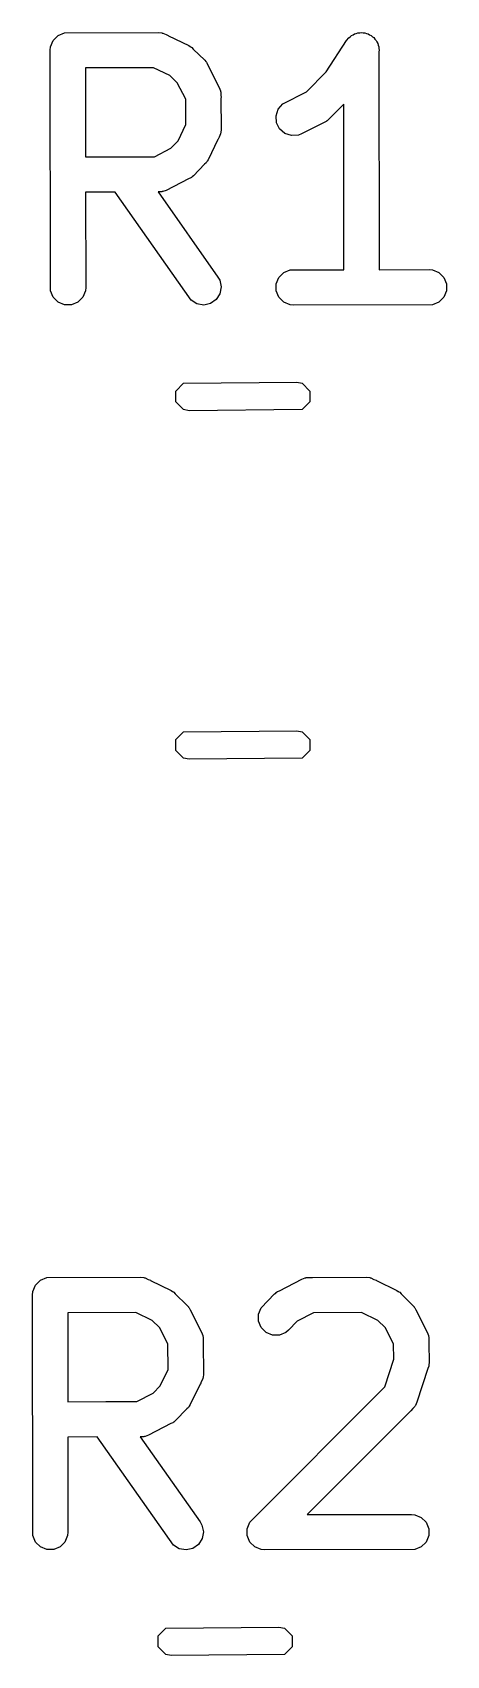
# Model space of a CAD drawing. Extents: x 92.4 to 145.1, y -113.9 to -57.5.
# Drawn here: x 103.27 to 105.02, y -88.58 to -81.73 of the extents above; entities that cross this region are included whole.
import ezdxf

# ---------------------------------------------------------------- set-up
doc = ezdxf.new("R2010")
doc.units = 0
doc.layers.add('BLACK', color=7, linetype='CONTINUOUS')

msp = doc.modelspace()

# ---------------------------------------------------------------- linework, layer by layer
at = {"layer": 'BLACK', "linetype": 'CONTINUOUS'}
for p, q in [((103.382737, -81.742459), (103.409773, -81.73126)), ((103.409773, -81.73126), (103.805357, -81.729819)), ((103.805357, -81.729819), (103.819989, -81.73126)), ((103.819989, -81.73126), (103.822478, -81.732291)), ((104.641007, -81.734101), (104.647868, -81.73126)), ((104.647868, -81.73126), (104.655216, -81.73126)), ((104.655216, -81.73126), (104.662421, -81.729819)), ((104.662421, -81.729819), (104.669705, -81.73126)), ((104.669705, -81.73126), (104.677132, -81.73126)), ((104.677132, -81.73126), (104.68392, -81.734072)), ((103.349405, -81.804819), (103.350846, -81.790187)), ((103.350846, -81.790187), (103.362045, -81.763151)), ((103.362045, -81.763151), (103.382737, -81.742459)), ((103.822478, -81.732291), (103.825166, -81.732482)), ((103.825166, -81.732482), (103.838159, -81.738786)), ((103.838159, -81.738786), (103.847025, -81.742459)), ((103.847025, -81.742459), (103.848247, -81.743681)), ((103.848247, -81.743681), (103.934136, -81.785356)), ((103.934136, -81.785356), (103.940435, -81.78932)), ((103.940435, -81.78932), (103.942263, -81.790078)), ((103.942263, -81.790078), (103.943433, -81.791208)), ((103.943433, -81.791208), (103.946579, -81.793188)), ((103.946579, -81.793188), (103.952211, -81.799682)), ((103.952211, -81.799682), (104.001247, -81.847024)), ((104.513354, -81.895534), (104.600096, -81.763216)), ((104.600096, -81.763216), (104.60013, -81.763173)), ((104.60013, -81.763173), (104.60014, -81.763151)), ((104.60014, -81.763151), (104.600191, -81.763099)), ((104.600191, -81.763099), (104.609412, -81.751841)), ((104.609412, -81.751841), (104.615581, -81.747709)), ((104.615581, -81.747709), (104.620832, -81.742459)), ((104.620832, -81.742459), (104.627621, -81.739646)), ((104.627621, -81.739646), (104.633727, -81.735558)), ((104.633727, -81.735558), (104.641007, -81.734101)), ((104.68392, -81.734072), (104.691129, -81.735498)), ((104.691129, -81.735498), (104.697308, -81.739617)), ((104.697308, -81.739617), (104.704168, -81.742459)), ((104.704168, -81.742459), (104.709361, -81.747652)), ((104.709361, -81.747652), (104.715478, -81.75173)), ((104.715478, -81.75173), (104.719611, -81.757902)), ((104.719611, -81.757902), (104.72486, -81.763151)), ((104.72486, -81.763151), (104.727671, -81.769938)), ((104.727671, -81.769938), (104.731761, -81.776045)), ((104.731761, -81.776045), (104.733217, -81.783326)), ((104.733217, -81.783326), (104.736059, -81.790187)), ((104.736059, -81.790187), (104.736069, -81.797587)), ((104.736069, -81.797587), (104.7375, -81.80474)), ((103.350846, -82.819451), (103.349405, -81.804819)), ((104.001247, -81.847024), (104.005965, -81.852773)), ((104.005965, -81.852773), (104.007464, -81.854073)), ((104.007464, -81.854073), (104.008191, -81.855486)), ((104.008191, -81.855486), (104.010574, -81.858389)), ((104.010574, -81.858389), (104.014223, -81.867199)), ((104.014223, -81.867199), (104.062915, -81.961754)), ((104.7375, -81.80474), (104.736089, -81.811868)), ((104.736089, -81.811868), (104.737394, -82.730337)), ((103.785424, -81.878503), (103.49809, -81.87955)), ((103.49809, -81.87955), (103.498623, -82.254745)), ((103.854191, -81.911871), (103.785424, -81.878503)), ((103.885518, -81.942115), (103.854191, -81.911871)), ((104.43062, -81.97988), (104.513354, -81.895534)), ((103.920976, -82.010972), (103.885518, -81.942115)), ((104.062915, -81.961754), (104.06817, -81.975485)), ((104.06817, -81.975485), (104.068361, -81.978174)), ((104.068361, -81.978174), (104.069392, -81.980663)), ((104.069392, -81.980663), (104.069518, -81.99446)), ((104.069518, -81.99446), (104.070244, -82.004675)), ((104.070244, -82.004675), (104.069628, -82.006521)), ((104.330802, -82.031283), (104.43062, -81.97988)), ((103.921961, -82.118604), (103.920976, -82.010972)), ((104.069628, -82.006521), (104.070833, -82.138152)), ((104.302375, -82.081152), (104.311629, -82.053391)), ((104.311629, -82.053391), (104.330802, -82.031283)), ((104.587822, -82.031958), (104.525057, -82.095947)), ((104.588814, -82.730702), (104.587822, -82.031958)), ((103.888781, -82.186985), (103.921961, -82.118604)), ((104.070833, -82.138152), (104.069392, -82.152784)), ((104.304449, -82.110342), (104.302375, -82.081152)), ((104.317536, -82.136517), (104.304449, -82.110342)), ((104.339644, -82.15569), (104.317536, -82.136517)), ((104.504883, -82.108922), (104.410327, -82.157615)), ((104.513692, -82.105274), (104.504883, -82.108922)), ((104.516594, -82.102891), (104.513692, -82.105274)), ((104.518008, -82.102164), (104.516594, -82.102891)), ((104.519307, -82.100665), (104.518008, -82.102164)), ((104.525057, -82.095947), (104.519307, -82.100665)), ((103.858536, -82.218313), (103.888781, -82.186985)), ((104.056971, -82.181041), (104.015296, -82.266931)), ((104.058193, -82.17982), (104.056971, -82.181041)), ((104.061862, -82.17096), (104.058193, -82.17982)), ((104.06817, -82.157962), (104.061862, -82.17096)), ((104.068361, -82.155272), (104.06817, -82.157962)), ((104.069392, -82.152784), (104.068361, -82.155272)), ((104.367405, -82.164944), (104.339644, -82.15569)), ((104.396595, -82.16287), (104.367405, -82.164944)), ((104.410327, -82.157615), (104.396595, -82.16287)), ((103.498623, -82.254745), (103.658541, -82.254162)), ((103.658541, -82.254162), (103.660875, -82.253646)), ((103.660875, -82.253646), (103.663697, -82.254144)), ((103.663697, -82.254144), (103.789848, -82.253684)), ((103.789848, -82.253684), (103.858536, -82.218313)), ((104.009443, -82.276228), (104.007464, -82.279374)), ((104.010574, -82.275058), (104.009443, -82.276228)), ((104.011331, -82.27323), (104.010574, -82.275058)), ((104.015296, -82.266931), (104.011331, -82.27323)), ((103.933454, -82.347017), (103.838898, -82.39571)), ((103.942263, -82.343369), (103.933454, -82.347017)), ((103.945165, -82.340986), (103.942263, -82.343369)), ((103.946579, -82.340259), (103.945165, -82.340986)), ((103.947878, -82.33876), (103.946579, -82.340259)), ((103.953628, -82.334042), (103.947878, -82.33876)), ((104.000969, -82.285006), (103.953628, -82.334042)), ((104.007464, -82.279374), (104.000969, -82.285006)), ((103.623057, -82.402904), (103.498834, -82.403356)), ((103.498834, -82.403356), (103.499405, -82.804819)), ((103.943962, -82.858989), (103.623057, -82.402904)), ((103.807317, -82.402233), (103.804419, -82.402439)), ((103.804419, -82.402439), (104.057276, -82.76181)), ((103.819989, -82.402187), (103.807317, -82.402233)), ((103.822478, -82.401155), (103.819989, -82.402187)), ((103.825166, -82.400965), (103.822478, -82.401155)), ((103.838898, -82.39571), (103.825166, -82.400965)), ((104.314426, -82.763151), (104.335118, -82.742459)), ((104.335118, -82.742459), (104.362154, -82.73126)), ((104.362154, -82.73126), (104.588814, -82.730702)), ((104.737394, -82.730337), (104.948214, -82.729819)), ((104.948214, -82.729819), (104.962846, -82.73126)), ((104.962846, -82.73126), (104.989882, -82.742459)), ((104.989882, -82.742459), (105.010574, -82.763151)), ((103.362045, -82.846487), (103.350846, -82.819451)), ((103.497964, -82.819451), (103.486765, -82.846487)), ((103.499405, -82.804819), (103.497964, -82.819451)), ((104.057276, -82.76181), (104.064486, -82.774623)), ((104.064486, -82.774623), (104.070815, -82.803194)), ((104.070815, -82.803194), (104.06573, -82.832012)), ((104.303227, -82.790187), (104.314426, -82.763151)), ((104.303227, -82.819451), (104.303227, -82.790187)), ((104.314426, -82.846487), (104.303227, -82.819451)), ((105.010574, -82.763151), (105.021773, -82.790187)), ((105.021773, -82.819451), (105.010574, -82.846487)), ((105.021773, -82.790187), (105.021773, -82.819451)), ((103.382737, -82.867179), (103.362045, -82.846487)), ((103.409773, -82.878378), (103.382737, -82.867179)), ((103.439037, -82.878378), (103.409773, -82.878378)), ((103.466073, -82.867179), (103.439037, -82.878378)), ((103.486765, -82.846487), (103.466073, -82.867179)), ((103.968641, -82.874716), (103.943962, -82.858989)), ((103.997458, -82.879802), (103.968641, -82.874716)), ((104.026029, -82.873472), (103.997458, -82.879802)), ((104.050003, -82.85669), (104.026029, -82.873472)), ((104.06573, -82.832012), (104.050003, -82.85669)), ((104.335118, -82.867179), (104.314426, -82.846487)), ((104.362154, -82.878378), (104.335118, -82.867179)), ((104.376786, -82.879819), (104.362154, -82.878378)), ((104.962846, -82.878378), (104.376786, -82.879819)), ((104.989882, -82.867179), (104.962846, -82.878378)), ((105.010574, -82.846487), (104.989882, -82.867179)), ((103.880003, -83.242039), (103.912475, -83.209567)), ((103.912475, -83.209567), (104.389564, -83.205)), ((104.389564, -83.205), (104.412525, -83.209567)), ((104.412525, -83.209567), (104.444997, -83.242039)), ((103.880003, -83.287961), (103.880003, -83.242039)), ((103.912475, -83.320433), (103.880003, -83.287961)), ((104.444997, -83.287961), (104.412525, -83.320433)), ((104.444997, -83.242039), (104.444997, -83.287961)), ((103.935436, -83.325), (103.912475, -83.320433)), ((104.412525, -83.320433), (103.935436, -83.325)), ((103.880003, -84.712039), (103.912475, -84.679567)), ((103.880003, -84.757961), (103.880003, -84.712039)), ((103.912475, -84.679567), (104.389564, -84.675)), ((104.389564, -84.675), (104.412525, -84.679567)), ((104.412525, -84.679567), (104.444997, -84.712039)), ((104.444997, -84.712039), (104.444997, -84.757961)), ((103.912475, -84.790433), (103.880003, -84.757961)), ((103.935436, -84.795), (103.912475, -84.790433)), ((104.412525, -84.790433), (103.935436, -84.795)), ((104.444997, -84.757961), (104.412525, -84.790433)), ((103.287045, -87.013151), (103.307737, -86.992459)), ((103.307737, -86.992459), (103.334773, -86.98126)), ((103.334773, -86.98126), (103.730357, -86.979819)), ((103.730357, -86.979819), (103.744989, -86.98126)), ((103.744989, -86.98126), (103.747478, -86.982291)), ((103.747478, -86.982291), (103.750166, -86.982482)), ((103.750166, -86.982482), (103.763159, -86.988786)), ((103.763159, -86.988786), (103.772025, -86.992459)), ((103.772025, -86.992459), (103.773247, -86.993681)), ((103.773247, -86.993681), (103.859136, -87.035356)), ((104.316547, -87.036428), (104.411102, -86.987737)), ((104.411102, -86.987737), (104.424833, -86.982482)), ((104.424833, -86.982482), (104.427522, -86.98229)), ((104.427522, -86.98229), (104.430011, -86.98126)), ((104.430011, -86.98126), (104.44308, -86.981185)), ((104.44308, -86.981185), (104.454023, -86.980408)), ((104.454023, -86.980408), (104.456132, -86.981111)), ((104.456132, -86.981111), (104.682738, -86.979819)), ((104.682738, -86.979819), (104.69737, -86.98126)), ((104.69737, -86.98126), (104.699859, -86.982291)), ((104.699859, -86.982291), (104.702547, -86.982482)), ((104.702547, -86.982482), (104.71554, -86.988786)), ((104.71554, -86.988786), (104.724406, -86.992459)), ((104.724406, -86.992459), (104.725628, -86.993681)), ((104.725628, -86.993681), (104.811517, -87.035356)), ((103.274405, -87.054819), (103.275846, -87.040187)), ((103.275846, -88.069451), (103.274405, -87.054819)), ((103.275846, -87.040187), (103.287045, -87.013151)), ((103.859136, -87.035356), (103.865435, -87.03932)), ((103.865435, -87.03932), (103.867263, -87.040078)), ((103.867263, -87.040078), (103.868433, -87.041208)), ((103.868433, -87.041208), (103.871579, -87.043188)), ((103.871579, -87.043188), (103.877211, -87.049682)), ((103.877211, -87.049682), (103.926247, -87.097024)), ((104.239426, -87.108389), (104.296372, -87.049405)), ((104.296372, -87.049405), (104.302121, -87.044686)), ((104.302121, -87.044686), (104.303421, -87.043188)), ((104.303421, -87.043188), (104.304834, -87.04246)), ((104.304834, -87.04246), (104.307737, -87.040078)), ((104.307737, -87.040078), (104.316547, -87.036428)), ((104.811517, -87.035356), (104.817816, -87.03932)), ((104.817816, -87.03932), (104.819644, -87.040078)), ((104.819644, -87.040078), (104.820814, -87.041208)), ((104.820814, -87.041208), (104.82396, -87.043188)), ((104.82396, -87.043188), (104.829592, -87.049682)), ((104.829592, -87.049682), (104.878628, -87.097024)), ((103.710424, -87.128503), (103.42309, -87.12955)), ((103.42309, -87.12955), (103.423623, -87.504745)), ((103.779191, -87.161871), (103.710424, -87.128503)), ((103.926247, -87.097024), (103.930965, -87.102773)), ((103.930965, -87.102773), (103.932464, -87.104073)), ((103.932464, -87.104073), (103.933191, -87.105486)), ((103.933191, -87.105486), (103.935574, -87.108389)), ((103.935574, -87.108389), (103.939223, -87.117199)), ((103.939223, -87.117199), (103.987915, -87.211754)), ((104.228227, -87.135426), (104.239426, -87.108389)), ((104.228227, -87.164688), (104.228227, -87.135426)), ((104.460214, -87.12973), (104.391463, -87.165133)), ((104.66295, -87.128574), (104.460214, -87.12973)), ((104.731572, -87.161871), (104.66295, -87.128574)), ((104.878628, -87.097024), (104.883346, -87.102773)), ((104.883346, -87.102773), (104.884845, -87.104073)), ((104.884845, -87.104073), (104.885572, -87.105486)), ((104.885572, -87.105486), (104.887955, -87.108389)), ((104.887955, -87.108389), (104.891604, -87.117199)), ((104.891604, -87.117199), (104.940296, -87.211754)), ((103.810518, -87.192115), (103.779191, -87.161871)), ((103.845976, -87.260972), (103.810518, -87.192115)), ((104.239426, -87.191725), (104.228227, -87.164688)), ((104.260118, -87.212417), (104.239426, -87.191725)), ((104.354819, -87.20309), (104.343454, -87.212417)), ((104.391463, -87.165133), (104.354819, -87.20309)), ((104.762899, -87.192115), (104.731572, -87.161871)), ((104.798421, -87.261096), (104.762899, -87.192115)), ((103.846961, -87.368604), (103.845976, -87.260972)), ((103.987915, -87.211754), (103.99317, -87.225485)), ((103.99317, -87.225485), (103.993361, -87.228174)), ((103.993361, -87.228174), (103.994392, -87.230663)), ((103.994392, -87.230663), (103.994518, -87.24446)), ((103.994518, -87.24446), (103.995244, -87.254675)), ((103.995244, -87.254675), (103.994628, -87.256521)), ((103.994628, -87.256521), (103.995833, -87.388152)), ((104.287155, -87.223616), (104.260118, -87.212417)), ((104.316417, -87.223616), (104.287155, -87.223616)), ((104.343454, -87.212417), (104.316417, -87.223616)), ((104.799265, -87.325459), (104.798421, -87.261096)), ((104.940296, -87.211754), (104.945551, -87.225485)), ((104.945551, -87.225485), (104.945742, -87.228174)), ((104.945742, -87.228174), (104.946773, -87.230663)), ((104.946773, -87.230663), (104.946966, -87.245404)), ((104.946966, -87.245404), (104.947625, -87.254675)), ((104.947625, -87.254675), (104.947108, -87.256225)), ((104.947108, -87.256225), (104.948214, -87.340533)), ((104.761826, -87.44113), (104.799265, -87.325459)), ((104.948214, -87.340533), (104.947484, -87.347939)), ((103.813781, -87.436985), (103.846961, -87.368604)), ((103.99317, -87.407962), (103.986862, -87.42096)), ((103.993361, -87.405272), (103.99317, -87.407962)), ((103.994392, -87.402784), (103.993361, -87.405272)), ((103.995833, -87.388152), (103.994392, -87.402784)), ((104.942895, -87.364525), (104.896746, -87.507107)), ((104.946773, -87.355165), (104.942895, -87.364525)), ((104.947143, -87.351401), (104.946773, -87.355165)), ((104.947625, -87.349914), (104.947143, -87.351401)), ((104.947484, -87.347939), (104.947625, -87.349914)), ((103.714848, -87.503684), (103.783536, -87.468313)), ((103.783536, -87.468313), (103.813781, -87.436985)), ((103.981971, -87.431041), (103.940296, -87.516931)), ((103.983193, -87.42982), (103.981971, -87.431041)), ((103.986862, -87.42096), (103.983193, -87.42982)), ((104.191807, -88.013151), (104.761826, -87.44113)), ((103.423623, -87.504745), (103.583541, -87.504162)), ((103.583541, -87.504162), (103.585875, -87.503646)), ((103.585875, -87.503646), (103.588697, -87.504144)), ((103.588697, -87.504144), (103.714848, -87.503684)), ((103.925969, -87.535006), (103.878628, -87.584042)), ((103.932464, -87.529374), (103.925969, -87.535006)), ((103.934443, -87.526228), (103.932464, -87.529374)), ((103.935574, -87.525058), (103.934443, -87.526228)), ((103.936331, -87.52323), (103.935574, -87.525058)), ((103.940296, -87.516931), (103.936331, -87.52323)), ((104.869301, -87.543778), (104.433789, -87.980818)), ((104.871578, -87.54264), (104.869301, -87.543778)), ((104.879249, -87.533795), (104.871578, -87.54264)), ((104.887956, -87.525058), (104.879249, -87.533795)), ((104.888987, -87.522567), (104.887956, -87.525058)), ((104.890752, -87.520533), (104.888987, -87.522567)), ((104.896746, -87.507107), (104.890752, -87.520533)), ((103.858454, -87.597017), (103.763898, -87.64571)), ((103.867263, -87.593369), (103.858454, -87.597017)), ((103.870165, -87.590986), (103.867263, -87.593369)), ((103.871579, -87.590259), (103.870165, -87.590986)), ((103.872878, -87.58876), (103.871579, -87.590259)), ((103.878628, -87.584042), (103.872878, -87.58876)), ((103.548057, -87.652904), (103.423834, -87.653356)), ((103.423834, -87.653356), (103.424405, -88.054819)), ((103.868962, -88.108989), (103.548057, -87.652904)), ((103.732317, -87.652233), (103.729419, -87.652439)), ((103.729419, -87.652439), (103.982276, -88.01181)), ((103.744989, -87.652187), (103.732317, -87.652233)), ((103.747478, -87.651155), (103.744989, -87.652187)), ((103.750166, -87.650965), (103.747478, -87.651155)), ((103.763898, -87.64571), (103.750166, -87.650965)), ((103.982276, -88.01181), (103.989486, -88.024623)), ((103.989486, -88.024623), (103.995815, -88.053194)), ((104.180608, -88.040187), (104.191807, -88.013151)), ((104.433789, -87.980818), (104.873214, -87.979819)), ((104.873214, -87.979819), (104.887846, -87.98126)), ((104.887846, -87.98126), (104.914882, -87.992459)), ((104.914882, -87.992459), (104.935574, -88.013151)), ((104.935574, -88.013151), (104.946773, -88.040187)), ((103.287045, -88.096487), (103.275846, -88.069451)), ((103.307737, -88.117179), (103.287045, -88.096487)), ((103.411765, -88.096487), (103.391073, -88.117179)), ((103.422964, -88.069451), (103.411765, -88.096487)), ((103.424405, -88.054819), (103.422964, -88.069451)), ((103.99073, -88.082012), (103.975003, -88.10669)), ((103.995815, -88.053194), (103.99073, -88.082012)), ((104.180608, -88.069451), (104.180608, -88.040187)), ((104.191807, -88.096487), (104.180608, -88.069451)), ((104.212499, -88.117179), (104.191807, -88.096487)), ((104.935574, -88.096487), (104.914882, -88.117179)), ((104.946773, -88.069451), (104.935574, -88.096487)), ((104.946773, -88.040187), (104.946773, -88.069451)), ((103.334773, -88.128378), (103.307737, -88.117179)), ((103.364037, -88.128378), (103.334773, -88.128378)), ((103.391073, -88.117179), (103.364037, -88.128378)), ((103.893641, -88.124716), (103.868962, -88.108989)), ((103.922458, -88.129802), (103.893641, -88.124716)), ((103.951029, -88.123472), (103.922458, -88.129802)), ((103.975003, -88.10669), (103.951029, -88.123472)), ((104.239535, -88.128378), (104.212499, -88.117179)), ((104.254167, -88.129819), (104.239535, -88.128378)), ((104.887846, -88.128378), (104.254167, -88.129819)), ((104.914882, -88.117179), (104.887846, -88.128378)), ((103.805003, -88.492039), (103.837475, -88.459567)), ((103.805003, -88.537961), (103.805003, -88.492039)), ((103.837475, -88.459567), (104.314564, -88.455)), ((104.314564, -88.455), (104.337525, -88.459567)), ((104.337525, -88.459567), (104.369997, -88.492039)), ((104.369997, -88.492039), (104.369997, -88.537961)), ((103.837475, -88.570433), (103.805003, -88.537961)), ((103.860436, -88.575), (103.837475, -88.570433)), ((104.337525, -88.570433), (103.860436, -88.575)), ((104.369997, -88.537961), (104.337525, -88.570433))]:
    msp.add_line(p, q, dxfattribs=at)

doc.saveas('drawing.dxf')
